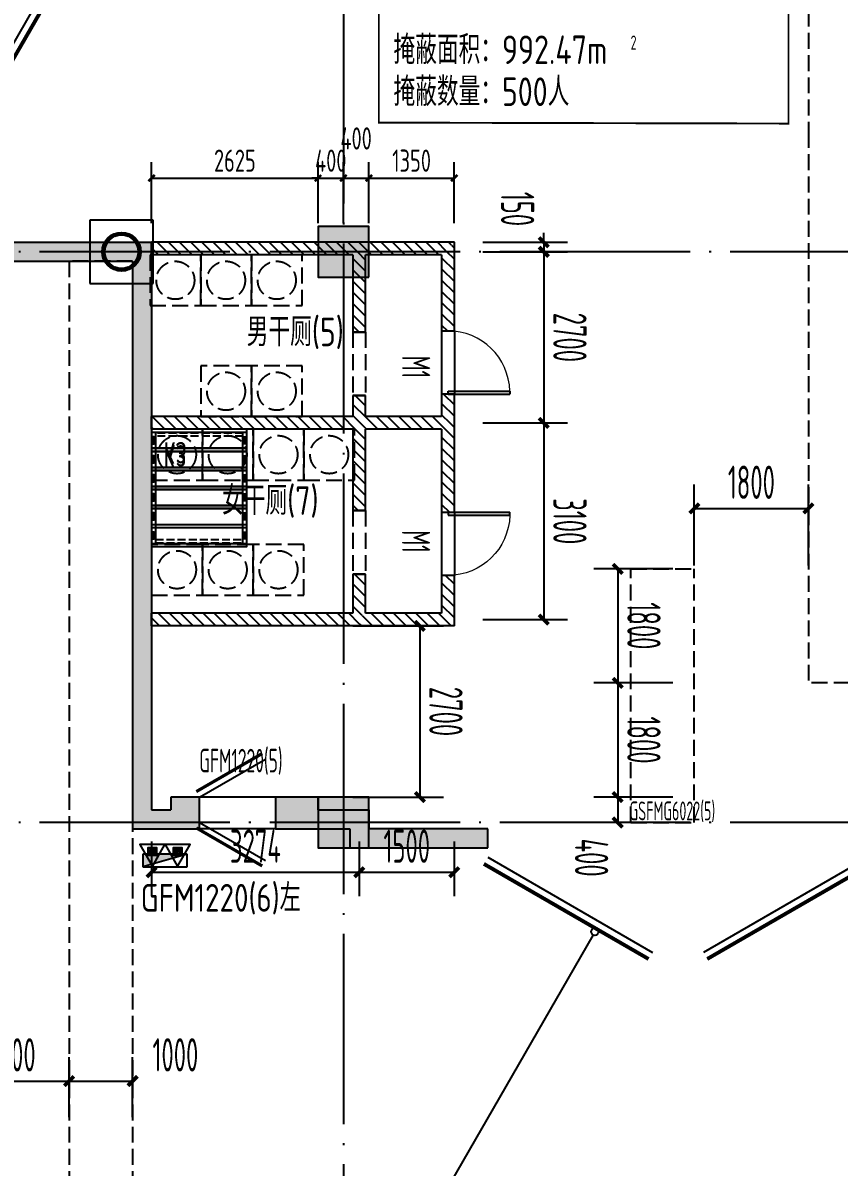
# Model space of a CAD drawing. Extents: x -473190 to 2138458, y -81875 to 2633646.
# Drawn here: x 599632 to 612505, y 66507 to 84552 of the extents above; entities that cross this region are included whole.
import ezdxf

# ---------------------------------------------------------------- set-up
doc = ezdxf.new("R2010")
doc.units = 0
doc.header["$LTSCALE"] = 1000
for name, pattern in [('__DASH', [0.35, 0.25, -0.1]), ('DASH', [0.35, 0.25, -0.1]), ('DOTE', [2.42, 2, -0.2, 0.02, -0.2])]:
    doc.linetypes.add(name, pattern=pattern)
for name, color, linetype in [('A-COLUMN', 2, 'Continuous'), ('AREA', 1, 'Continuous'), ('DIM_IDEN', 3, 'Continuous'), ('DOTE', 1, 'DOTE'), ('PUB_DIM', 3, 'Continuous'), ('PUB_HATCH', 8, 'Continuous'), ('RF-FHM', 4, 'Continuous'), ('RF-FHMBH', 11, 'Continuous'), ('RF-JSK', 9, 'Continuous'), ('RF-KBGQ', 15, 'Continuous'), ('RF-LZSS', 115, 'DASH'), ('RF-M', 4, 'Continuous'), ('RF-MBH', 11, 'Continuous'), ('RF-QT', 30, 'Continuous'), ('RF-ZQT', 2, 'Continuous'), ('S-柱', 51, 'Continuous'), ('S-柱-填充', 8, 'Continuous'), ('W-EQUIP_消火栓', 7, 'Continuous'), ('W-EQUIP_灭火器', 7, 'Continuous'), ('WINDOW', 4, 'Continuous'), ('索引线', 252, 'Continuous')]:
    doc.layers.add(name, color=color, linetype=linetype)
doc.layers.add('RF-WZ', color=110, linetype='Continuous', lineweight=0)
doc.styles.add('_TCH_DIM_T3', font='tssdeng.shx', dxfattribs={"width": 0.564706, "bigfont": '@@@tssdchn.shx'})
doc.styles.add('_TCH_WINDOW', font='tssdeng.shx', dxfattribs={"width": 0.8, "height": 3.5, "bigfont": 'tssdchn.shx'})
doc.styles.add('TH-STYLE3_T3', font='tssdeng.shx', dxfattribs={"width": 0.7, "bigfont": 'tssdchn.shx'})
doc.styles.add('TYDG_01', font='', dxfattribs={"width": 0.8})
doc.styles.add('TYDG_02', font='TSSDENG', dxfattribs={"width": 0.8, "bigfont": 'TSSDCHN'})
doc.styles.get('TYDG_01').set_extended_font_data('SimSun')
doc.dimstyles.new('_TCH_ARCH&&100', dxfattribs={"dimtxt": 350, "dimasz": 100, "dimexe": 250, "dimexo": 300, "dimgap": 100, "dimtad": 1, "dimdec": 0, "dimzin": 0, "dimdsep": 46, "dimtxsty": 'TH-STYLE3_T3', "dimblk": 'ARCHTICK', "dimcen": 0.09, "dimclrt": 7, "dimazin": 2, "dimtfac": 1, "dimtdec": 0, "dimtix": 1, "dimtmove": 2, "dimatfit": 3, "dimfxl": 0, "dimtolj": 1, "dimtzin": 0, "dimarcsym": 0})
doc.dimstyles.new('_TCH_ARCH&&150', dxfattribs={"dimtxt": 525, "dimasz": 150, "dimexe": 375, "dimexo": 450, "dimgap": 150, "dimtad": 1, "dimdec": 0, "dimzin": 0, "dimdsep": 46, "dimtxsty": '_TCH_DIM_T3', "dimblk": 'ARCHTICK', "dimcen": 0.09, "dimclrt": 7, "dimazin": 2, "dimtfac": 1, "dimtdec": 0, "dimtix": 1, "dimtmove": 2, "dimatfit": 3, "dimfxl": 0, "dimtolj": 1, "dimtzin": 0, "dimarcsym": 0})
pattern_1 = [(45, (-477544.96, -71535.93), (-88.388383, 88.388383), [])]

# ---------------------------------------------------------------- blocks, each defined once
blk = doc.blocks.new('A$C7EFF042E')
at = {"layer": 'A-COLUMN', "color": 6}
for p, q in [((39750, -65750), (38750, -65750)), ((38750, -65750), (38750, -66750)), ((39750, -66750), (39750, -65750)), ((38750, -66750), (39750, -66750))]:
    blk.add_line(p, q, dxfattribs=at)
at = {"layer": 'S-柱', "color": 6, "lineweight": 35}
blk.add_circle((39250, -66250), 300, dxfattribs=at)
blk.add_circle((39250, -66250), 300, dxfattribs=at)
at = {"layer": 'S-柱-填充', "color": 6, "lineweight": 35}
blk.add_lwpolyline([(38980, -66250, -1), (39520, -66250, -1)], format="xyb", close=True, dxfattribs=at)
blk = doc.blocks.new('A$C4F5A101F')
at = {"layer": 'DOTE', "color": 16, "linetype": 'DOTE', "ltscale": 1.5}
for p, q in [((-124989.7, 16373.7), (-124989.7, -213765.2)), ((-39660.8, -74507.4), (-168489.7, -74507.4))]:
    blk.add_line(p, q, dxfattribs=at)
at = {"layer": 'DOTE', "color": 127, "linetype": 'DOTE', "ltscale": 1.5}
blk.add_line((-39660.8, -83507.4), (-168489.7, -83507.4), dxfattribs=at)
blk = doc.blocks.new('k3')
at = {"layer": 'RF-JSK'}
for p, q in [((107382, 83634), (107382, 83574)), ((108862, 83634), (108862, 83574)), ((107382, 83334), (107382, 83274)), ((108862, 83334), (108862, 83274)), ((107382, 83034), (107382, 82974)), ((108862, 83034), (108862, 82974)), ((107382, 82734), (107382, 82674)), ((108862, 82734), (108862, 82674)), ((107382, 82434), (107382, 82374)), ((108862, 82434), (108862, 82374)), ((107382, 82134), (107382, 82074)), ((108862, 82134), (108862, 82074))]:
    blk.add_line(p, q, dxfattribs=at)
for points in [[(107372, 83754), (108872, 83754), (108872, 81954), (107372, 81954), (107372, 83754)], [(107372, 83634), (107372, 83754), (108872, 83754), (108872, 83634)], [(107372, 83634), (107412, 83634), (107412, 83574), (107372, 83574)], [(108872, 83574), (108872, 83154), (107372, 83154), (107372, 83574)], [(108872, 83634), (108832, 83634), (108832, 83574), (108872, 83574)], [(107372, 83334), (107372, 83454), (108872, 83454), (108872, 83334)], [(107372, 83334), (107412, 83334), (107412, 83274), (107372, 83274)], [(108872, 83334), (108832, 83334), (108832, 83274), (108872, 83274)], [(107372, 83034), (107372, 83154), (108872, 83154), (108872, 83034)], [(107372, 83034), (107412, 83034), (107412, 82974), (107372, 82974)], [(108872, 83034), (108832, 83034), (108832, 82974), (108872, 82974)], [(108872, 82974), (108872, 82854), (107372, 82854), (107372, 82974)], [(107372, 82734), (107372, 82854), (108872, 82854), (108872, 82734)], [(107372, 82734), (107412, 82734), (107412, 82674), (107372, 82674)], [(108872, 82674), (108872, 82554), (107372, 82554), (107372, 82674)], [(108872, 82734), (108832, 82734), (108832, 82674), (108872, 82674)], [(107372, 82434), (107372, 82554), (108872, 82554), (108872, 82434)], [(107372, 82434), (107412, 82434), (107412, 82374), (107372, 82374)], [(108872, 82374), (108872, 82254), (107372, 82254), (107372, 82374)], [(108872, 82434), (108832, 82434), (108832, 82374), (108872, 82374)], [(107372, 82134), (107372, 82254), (108872, 82254), (108872, 82134)], [(107372, 82134), (107412, 82134), (107412, 82074), (107372, 82074)], [(108872, 82134), (108832, 82134), (108832, 82074), (108872, 82074)], [(108872, 82074), (108872, 81954), (107372, 81954), (107372, 82074)]]:
    blk.add_lwpolyline(points, dxfattribs=at)
at = {"layer": 'RF-JSK', "linetype": '__DASH', "ltscale": 0.5}
blk.add_lwpolyline([(107432, 83694), (108812, 83694), (108812, 82014), (107432, 82014)], close=True, dxfattribs=at)
at = {"layer": 'RF-JSK', "color": 110, "style": 'TYDG_01', "width": 0.8}
blk.add_text('K3', height=339.9, dxfattribs=at).set_placement((107560, 82158))
blk = doc.blocks.new('A$C0CD21B15')
at = {"layer": 'AREA', "linetype": 'ByBlock', "xscale": -1, "rotation": 180}
blk.add_blockref('k3', (-107372, 83694), dxfattribs=at)
blk = doc.blocks.new('$DorLib2D$00000192')
at = {"color": 0}
blk.add_line((-0.5, 0.125), (0.366, 0.625), dxfattribs=at)
at = {"color": 0, "const_width": 0.0417}
blk.add_lwpolyline([(-0.542, 0.197), (0.324, 0.697)], dxfattribs=at)
blk = doc.blocks.new('$DorLib2D$00000211')
at = {"color": 0}
for p, q in [((-0.5, 0.05), (-0.067, 0.3)), ((0.5, 0.05), (0.067, 0.3))]:
    blk.add_line(p, q, dxfattribs=at)
at = {"color": 0, "const_width": 0.01}
for points in [[(-0.51, 0.0673), (-0.077, 0.3173)], [(0.51, 0.0673), (0.077, 0.3173)]]:
    blk.add_lwpolyline(points, dxfattribs=at)
blk = doc.blocks.new('rfk')
at = {"layer": 'PUB_HATCH'}
for points in [[(483048.2, -734610.2), (482748.2, -734910.2), (485923.2, -734910.2), (486223.2, -734610.2)], [(486223.2, -734610.2), (485923.2, -734910.2), (485923.2, -743860.2), (486223.2, -743560.2)], [(486528.2, -743860.2), (486978.2, -743860.2), (486978.2, -743360.2), (486528.2, -743360.2)], [(488848.2, -743360.2), (488178.2, -743360.2), (488178.2, -743860.2), (488848.2, -743860.2)], [(486223.2, -743560.2), (485923.2, -743860.2), (486528.2, -743860.2), (486528.2, -743560.2)], [(488848.2, -743560.2), (488848.2, -743860.2), (489348.2, -743860.2), (489648.2, -743560.2)], [(489648.2, -743560.2), (489348.2, -743860.2), (489348.2, -744160.2), (489648.2, -743860.2)], [(489348.2, -744160.2), (491523.2, -744160.2), (491523.2, -743860.2), (489648.2, -743860.2)]]:
    blk.add_hatch(color=256, dxfattribs=at).paths.add_polyline_path(points)
at = {"layer": 'RF-M'}
for p, q in [((488178.2, -743360.2), (486978.2, -743360.2)), ((488178.2, -743860.2), (486978.2, -743860.2))]:
    blk.add_line(p, q, dxfattribs=at)
at = {"layer": 'RF-QT'}
for p, q in [((483048.2, -734610.2), (486223.2, -734610.2)), ((486223.2, -734610.2), (486223.2, -743560.2)), ((482748.2, -734910.2), (485923.2, -734910.2)), ((485923.2, -734910.2), (485923.2, -743860.2)), ((486978.2, -743360.2), (486528.2, -743360.2)), ((486528.2, -743360.2), (486528.2, -743560.2)), ((486978.2, -743860.2), (486978.2, -743360.2)), ((488848.2, -743360.2), (488178.2, -743360.2)), ((488178.2, -743360.2), (488178.2, -743860.2)), ((488848.2, -743560.2), (488848.2, -743360.2)), ((486223.2, -743560.2), (486528.2, -743560.2)), ((488848.2, -743560.2), (489648.2, -743560.2)), ((489648.2, -743560.2), (489648.2, -743860.2)), ((485923.2, -743860.2), (486528.2, -743860.2)), ((486528.2, -743860.2), (486978.2, -743860.2)), ((488178.2, -743860.2), (488848.2, -743860.2)), ((488848.2, -743860.2), (489348.2, -743860.2)), ((489348.2, -743860.2), (489348.2, -744160.2)), ((491523.2, -743860.2), (489648.2, -743860.2)), ((491523.2, -744160.2), (491523.2, -743860.2)), ((489348.2, -744160.2), (491523.2, -744160.2))]:
    blk.add_line(p, q, dxfattribs=at)
at = {"layer": 'RF-JSK', "ltscale": 1000}
blk.add_blockref('A$C0CD21B15', (486223.6, -739350.2), dxfattribs=at)
at = {"layer": 'RF-M'}
ref = blk.add_blockref('$DorLib2D$00000211', (482898.2, -729940.2), dxfattribs=dict(at, xscale=-6000, yscale=-6000, zscale=300, rotation=90))
ref.add_attrib('A', 'GSFMG6022(5)', (482267, -730702.7), dxfattribs={"layer": 'RF-MBH', "height": 297.5, "rotation": 90, "style": '_TCH_WINDOW', "width": 0.564706})
at = {"layer": 'RF-M', "xscale": 1200, "yscale": 1200, "zscale": -1200}
blk.add_blockref('$DorLib2D$00000192', (487578.2, -743510.2), dxfattribs=at)
at = {"layer": 'RF-M'}
ref = blk.add_blockref('$DorLib2D$00000211', (494523.2, -744010.2), dxfattribs=dict(at, xscale=-6000, yscale=-6000, zscale=300, rotation=4.519367790689475e-09))
ref.add_attrib('A', 'GSFMG6022(5)', (493760.7, -743727.2), dxfattribs={"layer": 'RF-MBH', "height": 297.5, "rotation": 0, "style": '_TCH_WINDOW', "width": 0.564706})
ref = blk.add_blockref('$DorLib2D$00000192', (487578.2, -743610.2), dxfattribs=dict(at, xscale=-1200, yscale=1200, zscale=500, rotation=180.000000000023))
ref.add_attrib('A', 'GFM1220(6)左', (486050.6, -745167.9), dxfattribs={"layer": 'RF-MBH', "height": 437.5, "style": '_TCH_WINDOW', "width": 0.8})
at = {"layer": 'RF-MBH', "style": '_TCH_WINDOW', "width": 0.564706}
blk.add_text('GFM1220(5)', height=371.88, dxfattribs=at).set_placement((486973.7, -742971.2))
blk = doc.blocks.new('$TwtSys$00000434')
for p, q in [((-0.5, 0.5), (-0.5, -0.5)), ((-0.5, -0.5), (0.5, 0.5)), ((0.5, 0.5), (-0.5, 0.5)), ((0.5, -0.5), (0.5, 0.5)), ((-0.5, -0.5), (0.5, -0.5))]:
    blk.add_line(p, q)
blk.add_solid([(0.5, -0.5), (0.5, 0.5), (-0.5, -0.5)])
blk = doc.blocks.new('$TwtSys$00000546')
h = blk.add_hatch()
h.set_pattern_fill('ANSI31', color=256, scale=200, style=0)
h.set_pattern_definition([(45, (-38543.802, -6670.83), (-17.67767, 17.67767), [])])
h.paths.add_polyline_path([(-65, 174), (65, 174), (65, 44), (-65, 44)])
for points in [[(0, 344), (-198, 0), (198, 0)], [(-65, 174), (65, 174), (65, 44), (-65, 44)]]:
    blk.add_lwpolyline(points, close=True)
blk = doc.blocks.new('_ArchTick')
at = {"color": 0, "linetype": 'ByBlock', "const_width": 0.4}
blk.add_lwpolyline([(-0.5, -0.5), (0.5, 0.5)], dxfattribs=at)
blk = doc.blocks.new('*D5704')
at = {"layer": 'Defpoints', "color": 0, "transparency": 16777216}
for p in [(-238222, -179424), (-236869, -179424), (-236869, -181224)]:
    blk.add_point(p, dxfattribs=at)
at = {"layer": 'PUB_DIM', "color": 0, "lineweight": -2, "transparency": 16777216}
for p, q in [((-237319, -179424), (-238597, -179424)), ((-238222, -181224), (-238222, -179424)), ((-237319, -181224), (-238597, -181224))]:
    blk.add_line(p, q, dxfattribs=at)
at = {"layer": 'PUB_DIM', "color": 0, "lineweight": -2, "transparency": 16777216, "xscale": 150, "yscale": 150, "zscale": 150}
for p, rotation in [((-238222, -179424), 90), ((-238222, -181224), 270)]:
    blk.add_blockref('_ArchTick', p, dxfattribs=dict(at, rotation=rotation))
at = {"layer": 'PUB_DIM', "color": 7, "transparency": 16777216, "insert": (-238634, -180324), "char_height": 525, "attachment_point": 5, "rotation": 90, "style": '_TCH_DIM_T3'}
blk.add_mtext('\\A1;1800', dxfattribs=at)
blk = doc.blocks.new('$DorLib2D$00000001')
for p, q in [((0.45, 0.975), (0.5, 0.975)), ((0.45, 0), (0.45, 0.975)), ((0.5, 0), (0.5, 0.975)), ((0.5, 0), (0.45, 0))]:
    blk.add_line(p, q)
at = {"lineweight": 13}
blk.add_arc((0.475, 0), 0.975, 91.4693, 180, dxfattribs=at)
blk = doc.blocks.new('*D5709')
at = {"layer": 'Defpoints', "color": 0, "transparency": 16777216}
for p in [(-242269, -183598), (-242419, -185009), (-242269, -185009)]:
    blk.add_point(p, dxfattribs=at)
at = {"layer": 'PUB_DIM', "color": 0, "lineweight": -2, "transparency": 16777216}
for p, q in [((-242419, -184559), (-242419, -183223)), ((-242269, -184559), (-242269, -183223)), ((-242419, -183598), (-242569, -183598)), ((-242419, -183598), (-242269, -183598)), ((-242269, -183598), (-242119, -183598))]:
    blk.add_line(p, q, dxfattribs=at)
at = {"layer": 'PUB_DIM', "color": 0, "lineweight": -2, "transparency": 16777216, "xscale": 150, "yscale": 150, "zscale": 150}
blk.add_blockref('_ArchTick', (-242419, -183598), dxfattribs=at)
at = {"layer": 'PUB_DIM', "color": 0, "lineweight": -2, "transparency": 16777216, "xscale": 150, "yscale": 150, "zscale": 150, "rotation": 180}
blk.add_blockref('_ArchTick', (-242269, -183598), dxfattribs=at)
at = {"layer": 'PUB_DIM', "color": 7, "transparency": 16777216, "insert": (-242944, -184011), "char_height": 525, "attachment_point": 5, "style": '_TCH_DIM_T3'}
blk.add_mtext('\\A1;150', dxfattribs=at)
blk = doc.blocks.new('*D5710')
at = {"layer": 'Defpoints', "color": 0, "transparency": 16777216}
for p in [(-239569, -183598), (-242269, -185009), (-239569, -185009)]:
    blk.add_point(p, dxfattribs=at)
at = {"layer": 'PUB_DIM', "color": 0, "lineweight": -2, "transparency": 16777216}
for p, q in [((-242269, -184559), (-242269, -183223)), ((-239569, -184559), (-239569, -183223)), ((-242269, -183598), (-239569, -183598))]:
    blk.add_line(p, q, dxfattribs=at)
at = {"layer": 'PUB_DIM', "color": 0, "lineweight": -2, "transparency": 16777216, "xscale": 150, "yscale": 150, "zscale": 150, "rotation": 180}
blk.add_blockref('_ArchTick', (-242269, -183598), dxfattribs=at)
at = {"layer": 'PUB_DIM', "color": 0, "lineweight": -2, "transparency": 16777216, "xscale": 150, "yscale": 150, "zscale": 150}
blk.add_blockref('_ArchTick', (-239569, -183598), dxfattribs=at)
at = {"layer": 'PUB_DIM', "color": 7, "transparency": 16777216, "insert": (-240919, -183186), "char_height": 525, "attachment_point": 5, "style": '_TCH_DIM_T3'}
blk.add_mtext('\\A1;2700', dxfattribs=at)
blk = doc.blocks.new('*D5711')
at = {"layer": 'Defpoints', "color": 0, "transparency": 16777216}
for p in [(-236469, -183598), (-239569, -185009), (-236469, -185009)]:
    blk.add_point(p, dxfattribs=at)
at = {"layer": 'PUB_DIM', "color": 0, "lineweight": -2, "transparency": 16777216}
for p, q in [((-239569, -184559), (-239569, -183223)), ((-236469, -184559), (-236469, -183223)), ((-239569, -183598), (-236469, -183598))]:
    blk.add_line(p, q, dxfattribs=at)
at = {"layer": 'PUB_DIM', "color": 0, "lineweight": -2, "transparency": 16777216, "xscale": 150, "yscale": 150, "zscale": 150, "rotation": 180}
blk.add_blockref('_ArchTick', (-239569, -183598), dxfattribs=at)
at = {"layer": 'PUB_DIM', "color": 0, "lineweight": -2, "transparency": 16777216, "xscale": 150, "yscale": 150, "zscale": 150}
blk.add_blockref('_ArchTick', (-236469, -183598), dxfattribs=at)
at = {"layer": 'PUB_DIM', "color": 7, "transparency": 16777216, "insert": (-238019, -183186), "char_height": 525, "attachment_point": 5, "style": '_TCH_DIM_T3'}
blk.add_mtext('\\A1;3100', dxfattribs=at)
blk = doc.blocks.new('*D5712')
at = {"layer": 'Defpoints', "color": 0, "transparency": 16777216}
for p in [(-233419, -186509), (-232483, -186509), (-233419, -189783)]:
    blk.add_point(p, dxfattribs=at)
at = {"layer": 'PUB_DIM', "color": 0, "lineweight": -2, "transparency": 16777216}
for p, q in [((-232969, -186509), (-232108, -186509)), ((-232483, -189783), (-232483, -186509)), ((-232969, -189783), (-232108, -189783))]:
    blk.add_line(p, q, dxfattribs=at)
at = {"layer": 'PUB_DIM', "color": 0, "lineweight": -2, "transparency": 16777216, "xscale": 150, "yscale": 150, "zscale": 150}
for p, rotation in [((-232483, -186509), 90), ((-232483, -189783), 270)]:
    blk.add_blockref('_ArchTick', p, dxfattribs=dict(at, rotation=rotation))
at = {"layer": 'PUB_DIM', "color": 7, "transparency": 16777216, "insert": (-232895, -188146), "char_height": 525, "attachment_point": 5, "rotation": 90, "style": '_TCH_DIM_T3'}
blk.add_mtext('\\A1;3274', dxfattribs=at)
blk = doc.blocks.new('*D5713')
at = {"layer": 'Defpoints', "color": 0, "transparency": 16777216}
for p in [(-233419, -185009), (-232483, -185009), (-233419, -186509)]:
    blk.add_point(p, dxfattribs=at)
at = {"layer": 'PUB_DIM', "color": 0, "lineweight": -2, "transparency": 16777216}
for p, q in [((-232969, -185009), (-232108, -185009)), ((-232483, -186509), (-232483, -185009)), ((-232969, -186509), (-232108, -186509))]:
    blk.add_line(p, q, dxfattribs=at)
at = {"layer": 'PUB_DIM', "color": 0, "lineweight": -2, "transparency": 16777216, "xscale": 150, "yscale": 150, "zscale": 150}
for p, rotation in [((-232483, -185009), 90), ((-232483, -186509), 270)]:
    blk.add_blockref('_ArchTick', p, dxfattribs=dict(at, rotation=rotation))
at = {"layer": 'PUB_DIM', "color": 7, "transparency": 16777216, "insert": (-232895, -185759), "char_height": 525, "attachment_point": 5, "rotation": 90, "style": '_TCH_DIM_T3'}
blk.add_mtext('\\A1;1500', dxfattribs=at)
blk = doc.blocks.new('*D5723')
at = {"layer": 'Defpoints', "color": 0, "transparency": 16777216}
for p in [(-233669, -181115), (-233269, -181115), (-233269, -182432)]:
    blk.add_point(p, dxfattribs=at)
at = {"layer": 'PUB_DIM', "color": 0, "lineweight": -2, "transparency": 16777216}
for p, q in [((-233669, -181565), (-233669, -182807)), ((-233269, -181565), (-233269, -182807)), ((-233669, -182432), (-233269, -182432))]:
    blk.add_line(p, q, dxfattribs=at)
at = {"layer": 'PUB_DIM', "color": 0, "lineweight": -2, "transparency": 16777216, "xscale": 150, "yscale": 150, "zscale": 150, "rotation": 180}
blk.add_blockref('_ArchTick', (-233669, -182432), dxfattribs=at)
at = {"layer": 'PUB_DIM', "color": 0, "lineweight": -2, "transparency": 16777216, "xscale": 150, "yscale": 150, "zscale": 150}
blk.add_blockref('_ArchTick', (-233269, -182432), dxfattribs=at)
at = {"layer": 'PUB_DIM', "color": 7, "transparency": 16777216, "insert": (-232714, -182844), "char_height": 525, "attachment_point": 5, "style": '_TCH_DIM_T3'}
blk.add_mtext('\\A1;400', dxfattribs=at)
blk = doc.blocks.new('*D5724')
at = {"layer": 'Defpoints', "color": 0, "transparency": 16777216}
for p in [(-235469, -181115), (-233669, -181115), (-233669, -182432)]:
    blk.add_point(p, dxfattribs=at)
at = {"layer": 'PUB_DIM', "color": 0, "lineweight": -2, "transparency": 16777216}
for p, q in [((-235469, -181565), (-235469, -182807)), ((-233669, -181565), (-233669, -182807)), ((-235469, -182432), (-233669, -182432))]:
    blk.add_line(p, q, dxfattribs=at)
at = {"layer": 'PUB_DIM', "color": 0, "lineweight": -2, "transparency": 16777216, "xscale": 150, "yscale": 150, "zscale": 150, "rotation": 180}
blk.add_blockref('_ArchTick', (-235469, -182432), dxfattribs=at)
at = {"layer": 'PUB_DIM', "color": 0, "lineweight": -2, "transparency": 16777216, "xscale": 150, "yscale": 150, "zscale": 150}
blk.add_blockref('_ArchTick', (-233669, -182432), dxfattribs=at)
at = {"layer": 'PUB_DIM', "color": 7, "transparency": 16777216, "insert": (-234569, -182019), "char_height": 525, "attachment_point": 5, "style": '_TCH_DIM_T3'}
blk.add_mtext('\\A1;1800', dxfattribs=at)
blk = doc.blocks.new('*D5725')
at = {"layer": 'Defpoints', "color": 0, "transparency": 16777216}
for p in [(-237269, -181115), (-235469, -181115), (-235469, -182432)]:
    blk.add_point(p, dxfattribs=at)
at = {"layer": 'PUB_DIM', "color": 0, "lineweight": -2, "transparency": 16777216}
for p, q in [((-237269, -181565), (-237269, -182807)), ((-235469, -181565), (-235469, -182807)), ((-237269, -182432), (-235469, -182432))]:
    blk.add_line(p, q, dxfattribs=at)
at = {"layer": 'PUB_DIM', "color": 0, "lineweight": -2, "transparency": 16777216, "xscale": 150, "yscale": 150, "zscale": 150, "rotation": 180}
blk.add_blockref('_ArchTick', (-237269, -182432), dxfattribs=at)
at = {"layer": 'PUB_DIM', "color": 0, "lineweight": -2, "transparency": 16777216, "xscale": 150, "yscale": 150, "zscale": 150}
blk.add_blockref('_ArchTick', (-235469, -182432), dxfattribs=at)
at = {"layer": 'PUB_DIM', "color": 7, "transparency": 16777216, "insert": (-236369, -182019), "char_height": 525, "attachment_point": 5, "style": '_TCH_DIM_T3'}
blk.add_mtext('\\A1;1800', dxfattribs=at)
blk = doc.blocks.new('*D5729')
at = {"layer": 'Defpoints', "color": 0, "transparency": 16777216}
for p in [(-229191, -191083), (-228169, -191083), (-228169, -192883)]:
    blk.add_point(p, dxfattribs=at)
at = {"layer": 'PUB_DIM', "color": 0, "lineweight": -2, "transparency": 16777216}
for p, q in [((-228619, -191083), (-229566, -191083)), ((-229191, -192883), (-229191, -191083)), ((-228619, -192883), (-229566, -192883))]:
    blk.add_line(p, q, dxfattribs=at)
at = {"layer": 'PUB_DIM', "color": 0, "lineweight": -2, "transparency": 16777216, "xscale": 150, "yscale": 150, "zscale": 150}
for p, rotation in [((-229191, -191083), 90), ((-229191, -192883), 270)]:
    blk.add_blockref('_ArchTick', p, dxfattribs=dict(at, rotation=rotation))
at = {"layer": 'PUB_DIM', "color": 7, "transparency": 16777216, "insert": (-229604, -191983), "char_height": 525, "attachment_point": 5, "rotation": 90, "style": '_TCH_DIM_T3'}
blk.add_mtext('\\A1;1800', dxfattribs=at)
blk = doc.blocks.new('*D5730')
at = {"layer": 'Defpoints', "color": 0, "transparency": 16777216}
for p in [(-229191, -190083), (-228169, -190083), (-228169, -191083)]:
    blk.add_point(p, dxfattribs=at)
at = {"layer": 'PUB_DIM', "color": 0, "lineweight": -2, "transparency": 16777216}
for p, q in [((-228619, -190083), (-229566, -190083)), ((-229191, -191083), (-229191, -190083)), ((-228619, -191083), (-229566, -191083))]:
    blk.add_line(p, q, dxfattribs=at)
at = {"layer": 'PUB_DIM', "color": 0, "lineweight": -2, "transparency": 16777216, "xscale": 150, "yscale": 150, "zscale": 150}
for p, rotation in [((-229191, -190083), 90), ((-229191, -191083), 270)]:
    blk.add_blockref('_ArchTick', p, dxfattribs=dict(at, rotation=rotation))
at = {"layer": 'PUB_DIM', "color": 7, "transparency": 16777216, "insert": (-229604, -189408), "char_height": 525, "attachment_point": 5, "rotation": 90, "style": '_TCH_DIM_T3'}
blk.add_mtext('\\A1;1000', dxfattribs=at)
blk = doc.blocks.new('*D5746')
at = {"layer": 'Defpoints', "color": 0, "transparency": 16777216}
for p in [(-233669, -185553), (-236369, -187061), (-233669, -187061)]:
    blk.add_point(p, dxfattribs=at)
at = {"layer": 'PUB_DIM', "color": 0, "lineweight": -2, "transparency": 16777216}
for p, q in [((-236369, -186611), (-236369, -185178)), ((-233669, -186611), (-233669, -185178)), ((-236369, -185553), (-233669, -185553))]:
    blk.add_line(p, q, dxfattribs=at)
at = {"layer": 'PUB_DIM', "color": 0, "lineweight": -2, "transparency": 16777216, "xscale": 150, "yscale": 150, "zscale": 150, "rotation": 180}
blk.add_blockref('_ArchTick', (-236369, -185553), dxfattribs=at)
at = {"layer": 'PUB_DIM', "color": 0, "lineweight": -2, "transparency": 16777216, "xscale": 150, "yscale": 150, "zscale": 150}
blk.add_blockref('_ArchTick', (-233669, -185553), dxfattribs=at)
at = {"layer": 'PUB_DIM', "color": 7, "transparency": 16777216, "insert": (-235019, -185141), "char_height": 525, "attachment_point": 5, "style": '_TCH_DIM_T3'}
blk.add_mtext('\\A1;2700', dxfattribs=at)
blk = doc.blocks.new('*D5747')
at = {"layer": 'Defpoints', "color": 0, "transparency": 16777216}
for p in [(-243431, -187158), (-242419, -187158), (-242419, -189783)]:
    blk.add_point(p, dxfattribs=at)
at = {"layer": 'PUB_DIM', "color": 0, "lineweight": -2, "transparency": 16777216}
for p, q in [((-242719, -187158), (-243681, -187158)), ((-243431, -189783), (-243431, -187158)), ((-242719, -189783), (-243681, -189783))]:
    blk.add_line(p, q, dxfattribs=at)
at = {"layer": 'PUB_DIM', "color": 0, "lineweight": -2, "transparency": 16777216, "xscale": 100, "yscale": 100, "zscale": 100}
for p, rotation in [((-243431, -187158), 90), ((-243431, -189783), 270)]:
    blk.add_blockref('_ArchTick', p, dxfattribs=dict(at, rotation=rotation))
at = {"layer": 'PUB_DIM', "color": 7, "transparency": 16777216, "insert": (-243706, -188470), "char_height": 350, "attachment_point": 5, "rotation": 90, "style": 'TH-STYLE3_T3'}
blk.add_mtext('\\A1;2625', dxfattribs=at)
blk = doc.blocks.new('*D5748')
at = {"layer": 'Defpoints', "color": 0, "transparency": 16777216}
for p in [(-243431, -186758), (-242419, -186758), (-242419, -187158)]:
    blk.add_point(p, dxfattribs=at)
at = {"layer": 'PUB_DIM', "color": 0, "lineweight": -2, "transparency": 16777216}
for p, q in [((-242719, -186758), (-243681, -186758)), ((-243431, -186758), (-243431, -186658)), ((-243431, -187158), (-243431, -186758)), ((-242719, -187158), (-243681, -187158)), ((-243431, -187158), (-243431, -187258))]:
    blk.add_line(p, q, dxfattribs=at)
at = {"layer": 'PUB_DIM', "color": 0, "lineweight": -2, "transparency": 16777216, "xscale": 100, "yscale": 100, "zscale": 100}
for p, rotation in [((-243431, -186758), 270), ((-243431, -187158), 90)]:
    blk.add_blockref('_ArchTick', p, dxfattribs=dict(at, rotation=rotation))
at = {"layer": 'PUB_DIM', "color": 7, "transparency": 16777216, "insert": (-243706, -186958), "char_height": 350, "attachment_point": 5, "rotation": 90, "style": 'TH-STYLE3_T3'}
blk.add_mtext('\\A1;400', dxfattribs=at)
blk = doc.blocks.new('*D5749')
at = {"layer": 'Defpoints', "color": 0, "transparency": 16777216}
for p in [(-243431, -186358), (-242419, -186358), (-242419, -186758)]:
    blk.add_point(p, dxfattribs=at)
at = {"layer": 'PUB_DIM', "color": 0, "lineweight": -2, "transparency": 16777216}
for p, q in [((-242719, -186358), (-243681, -186358)), ((-243431, -186758), (-243431, -186358)), ((-242719, -186758), (-243681, -186758))]:
    blk.add_line(p, q, dxfattribs=at)
at = {"layer": 'PUB_DIM', "color": 0, "lineweight": -2, "transparency": 16777216, "xscale": 100, "yscale": 100, "zscale": 100}
for p, rotation in [((-243431, -186358), 90), ((-243431, -186758), 270)]:
    blk.add_blockref('_ArchTick', p, dxfattribs=dict(at, rotation=rotation))
at = {"layer": 'PUB_DIM', "color": 7, "transparency": 16777216, "insert": (-244056, -186558), "char_height": 350, "attachment_point": 5, "rotation": 90, "style": 'TH-STYLE3_T3'}
blk.add_mtext('\\A1;400', dxfattribs=at)
blk = doc.blocks.new('*D5750')
at = {"layer": 'Defpoints', "color": 0, "transparency": 16777216}
for p in [(-243431, -185009), (-242419, -185009), (-242419, -186358)]:
    blk.add_point(p, dxfattribs=at)
at = {"layer": 'PUB_DIM', "color": 0, "lineweight": -2, "transparency": 16777216}
for p, q in [((-242719, -185009), (-243681, -185009)), ((-243431, -186358), (-243431, -185009)), ((-242719, -186358), (-243681, -186358))]:
    blk.add_line(p, q, dxfattribs=at)
at = {"layer": 'PUB_DIM', "color": 0, "lineweight": -2, "transparency": 16777216, "xscale": 100, "yscale": 100, "zscale": 100}
for p, rotation in [((-243431, -185009), 90), ((-243431, -186358), 270)]:
    blk.add_blockref('_ArchTick', p, dxfattribs=dict(at, rotation=rotation))
at = {"layer": 'PUB_DIM', "color": 7, "transparency": 16777216, "insert": (-243706, -185683), "char_height": 350, "attachment_point": 5, "rotation": 90, "style": 'TH-STYLE3_T3'}
blk.add_mtext('\\A1;1350', dxfattribs=at)
blk = doc.blocks.new('_FZH')
blk.add_lwpolyline([(-0.5, -0.5), (0.5, -0.5), (0.5, 0.5), (-0.5, 0.5)], close=True)
at = {"layer": 'PUB_HATCH'}
blk.add_solid([(-0.5, -0.5), (0.5, -0.5), (-0.5, 0.5), (0.5, 0.5)], dxfattribs=at)
blk = doc.blocks.new('zsgc')
at = {"layer": 'PUB_HATCH'}
h = blk.add_hatch(dxfattribs=at)
h.set_pattern_fill('普通砖', color=256, scale=50, style=0)
h.set_pattern_definition(pattern_1)
h.paths.add_polyline_path([(-242219.5, -185208.6), (-241022.6, -185208.6), (-241022.6, -185008.6), (-242419.5, -185008.6)])
h = blk.add_hatch(dxfattribs=at)
h.set_pattern_fill('普通砖', color=256, scale=50, style=0)
h.set_pattern_definition(pattern_1)
h.paths.add_polyline_path([(-242219.5, -185208.6), (-242419.5, -185008.6), (-242419.5, -186508.6), (-242286.1, -186508.6), (-242219.5, -186408.6)])
h = blk.add_hatch(dxfattribs=at)
h.set_pattern_fill('普通砖', color=256, scale=50, style=0)
h.set_pattern_definition(pattern_1)
h.paths.add_polyline_path([(-239569.5, -185008.6), (-240022.6, -185008.6), (-240022.6, -185208.6), (-239669.5, -185208.6), (-239569.5, -185141.9)])
h = blk.add_hatch(dxfattribs=at)
h.set_pattern_fill('普通砖', color=256, scale=50, style=0)
h.set_pattern_definition(pattern_1)
h.paths.add_polyline_path([(-239469.5, -185208.6), (-238164.4, -185208.6), (-238164.4, -185008.6), (-239569.5, -185008.6), (-239569.5, -185141.9)])
h = blk.add_hatch(dxfattribs=at)
h.set_pattern_fill('普通砖', color=256, scale=50, style=0)
h.set_pattern_definition(pattern_1)
h.paths.add_polyline_path([(-236369.5, -185008.6), (-237164.4, -185008.6), (-237164.4, -185208.6), (-236569.5, -185208.6)])
h = blk.add_hatch(dxfattribs=at)
h.set_pattern_fill('普通砖', color=256, scale=50, style=0)
h.set_pattern_definition(pattern_1)
h.paths.add_polyline_path([(-236369.5, -185008.6), (-236569.5, -185208.6), (-236569.5, -186408.6), (-236502.8, -186508.6), (-236369.5, -186508.6)])
h = blk.add_hatch(dxfattribs=at)
h.set_pattern_fill('普通砖', color=256, scale=50, style=0)
h.set_pattern_definition(pattern_1)
h.paths.add_polyline_path([(-239569.5, -185141.9), (-239669.5, -185208.6), (-239669.5, -186408.6), (-239569.5, -186508.6), (-239469.5, -186408.6), (-239469.5, -185208.6)])
h = blk.add_hatch(dxfattribs=at)
h.set_pattern_fill('普通砖', color=256, scale=50, style=0)
h.set_pattern_definition(pattern_1)
h.paths.add_polyline_path([(-242286.1, -186508.6), (-242419.5, -186508.6), (-242419.5, -189782.9), (-242219.5, -189782.9), (-242219.5, -186608.6)])
h = blk.add_hatch(dxfattribs=at)
h.set_pattern_fill('普通砖', color=256, scale=50, style=0)
h.set_pattern_definition(pattern_1)
h.paths.add_polyline_path([(-242219.5, -186608.6), (-241001.7, -186608.6), (-241001.7, -186408.6), (-242219.5, -186408.6), (-242286.1, -186508.6)])
h = blk.add_hatch(dxfattribs=at)
h.set_pattern_fill('普通砖', color=256, scale=50, style=0)
h.set_pattern_definition(pattern_1)
h.paths.add_polyline_path([(-239669.5, -186408.6), (-240001.7, -186408.6), (-240001.7, -186608.6), (-239669.5, -186608.6), (-239569.5, -186508.6)])
h = blk.add_hatch(dxfattribs=at)
h.set_pattern_fill('普通砖', color=256, scale=50, style=0)
h.set_pattern_definition(pattern_1)
h.paths.add_polyline_path([(-239569.5, -186508.6), (-239669.5, -186608.6), (-239669.5, -189782.9), (-239469.5, -189782.9), (-239469.5, -186608.6)])
h = blk.add_hatch(dxfattribs=at)
h.set_pattern_fill('普通砖', color=256, scale=50, style=0)
h.set_pattern_definition(pattern_1)
h.paths.add_polyline_path([(-239469.5, -186608.6), (-238186.6, -186608.6), (-238186.6, -186408.6), (-239469.5, -186408.6), (-239569.5, -186508.6)])
h = blk.add_hatch(dxfattribs=at)
h.set_pattern_fill('普通砖', color=256, scale=50, style=0)
h.set_pattern_definition(pattern_1)
h.paths.add_polyline_path([(-236569.5, -186408.6), (-237186.6, -186408.6), (-237186.6, -186608.6), (-236569.5, -186608.6), (-236502.8, -186508.6)])
h = blk.add_hatch(dxfattribs=at)
h.set_pattern_fill('普通砖', color=256, scale=50, style=0)
h.set_pattern_definition(pattern_1)
h.paths.add_polyline_path([(-236502.8, -186508.6), (-236569.5, -186608.6), (-236569.5, -189782.9), (-236369.5, -189782.9), (-236369.5, -186508.6)])
at = {"layer": 'RF-FHM', "linetype": 'Continuous'}
for p, q in [((-241022.6, -185008.6), (-240022.6, -185008.6)), ((-238164.4, -185008.6), (-237164.4, -185008.6)), ((-241022.6, -185208.6), (-240022.6, -185208.6)), ((-238164.4, -185208.6), (-237164.4, -185208.6))]:
    blk.add_line(p, q, dxfattribs=at)
at = {"layer": 'RF-KBGQ', "color": 15, "linetype": 'DASH'}
for p, q in [((-235469.5, -178424.2), (-235469.5, -179424.2)), ((-257969.5, -179424.2), (-244156.1, -179424.2)), ((-244156.1, -179424.2), (-235469.5, -179424.2)), ((-233269.5, -181224.2), (-237269.5, -181224.2)), ((-237269.5, -182224.2), (-237269.5, -181224.2)), ((-233269.5, -182224.2), (-233269.5, -181224.2)), ((-233269.5, -182224.2), (-237269.5, -182224.2)), ((-242119.5, -190082.9), (-226369.5, -190082.9)), ((-242119.5, -190082.9), (-242119.5, -191082.9)), ((-242119.5, -191082.9), (-226369.5, -191082.9))]:
    blk.add_line(p, q, dxfattribs=at)
at = {"layer": 'RF-LZSS', "linetype": 'DASH'}
for points in [[(-238669.5, -186582.5), (-239469.5, -186582.5), (-239469.5, -187382.5), (-238669.5, -187382.5), (-238669.5, -186582.5)], [(-241419.5, -187408.6), (-242219.5, -187408.6), (-242219.5, -188208.6), (-241419.5, -188208.6), (-241419.5, -187408.6)], [(-239669.5, -187408.6), (-240469.5, -187408.6), (-240469.5, -188208.6), (-239669.5, -188208.6), (-239669.5, -187408.6)], [(-238669.5, -187382.5), (-239469.5, -187382.5), (-239469.5, -188182.5), (-238669.5, -188182.5), (-238669.5, -187382.5)], [(-236855.1, -187382.5), (-237655.1, -187382.5), (-237655.1, -188182.5), (-236855.1, -188182.5), (-236855.1, -187382.5)], [(-241419.5, -188208.6), (-242219.5, -188208.6), (-242219.5, -189008.6), (-241419.5, -189008.6), (-241419.5, -188208.6)], [(-239669.5, -188208.6), (-240469.5, -188208.6), (-240469.5, -189008.6), (-239669.5, -189008.6), (-239669.5, -188208.6)], [(-238669.5, -188182.5), (-239469.5, -188182.5), (-239469.5, -188982.5), (-238669.5, -188982.5), (-238669.5, -188182.5)], [(-236855.1, -188182.5), (-237655.1, -188182.5), (-237655.1, -188982.5), (-236855.1, -188982.5), (-236855.1, -188182.5)], [(-241419.5, -189008.6), (-242219.5, -189008.6), (-242219.5, -189808.6), (-241419.5, -189808.6), (-241419.5, -189008.6)], [(-238669.5, -188982.5), (-239469.5, -188982.5), (-239469.5, -189782.5), (-238669.5, -189782.5), (-238669.5, -188982.5)], [(-236855.1, -188982.5), (-237655.1, -188982.5), (-237655.1, -189782.5), (-236855.1, -189782.5), (-236855.1, -188982.5)]]:
    blk.add_lwpolyline(points, dxfattribs=at)
for centre in [(-239069.5, -186982.5), (-239069.5, -187782.5), (-237255.1, -187782.5), (-241819.5, -187808.6), (-240069.5, -187808.6), (-241819.5, -188608.6), (-240069.5, -188608.6), (-239069.5, -188582.5), (-237255.1, -188582.5), (-241819.5, -189408.6), (-239069.5, -189382.5), (-237255.1, -189382.5)]:
    blk.add_circle(centre, 300, dxfattribs=at)
at = {"layer": 'RF-ZQT'}
for p, q in [((-241022.6, -185008.6), (-242419.5, -185008.6)), ((-242419.5, -185008.6), (-242419.5, -186508.6)), ((-241022.6, -185208.6), (-241022.6, -185008.6)), ((-239569.5, -185008.6), (-240022.6, -185008.6)), ((-240022.6, -185008.6), (-240022.6, -185208.6)), ((-238164.4, -185008.6), (-239569.5, -185008.6)), ((-238164.4, -185208.6), (-238164.4, -185008.6)), ((-236369.5, -185008.6), (-237164.4, -185008.6)), ((-237164.4, -185008.6), (-237164.4, -185208.6)), ((-236369.5, -185008.6), (-236369.5, -186508.6)), ((-242219.5, -185208.6), (-241022.6, -185208.6)), ((-242219.5, -185208.6), (-242219.5, -186408.6)), ((-240022.6, -185208.6), (-239669.5, -185208.6)), ((-239669.5, -185208.6), (-239669.5, -186408.6)), ((-239469.5, -185208.6), (-238164.4, -185208.6)), ((-239469.5, -185208.6), (-239469.5, -186408.6)), ((-237164.4, -185208.6), (-236569.5, -185208.6)), ((-236569.5, -185208.6), (-236569.5, -186408.6)), ((-242419.5, -186508.6), (-242419.5, -189782.9)), ((-241001.7, -186408.6), (-242219.5, -186408.6)), ((-241001.7, -186608.6), (-241001.7, -186408.6)), ((-239669.5, -186408.6), (-240001.7, -186408.6)), ((-240001.7, -186408.6), (-240001.7, -186608.6)), ((-238186.6, -186408.6), (-239469.5, -186408.6)), ((-238186.6, -186608.6), (-238186.6, -186408.6)), ((-236569.5, -186408.6), (-237186.6, -186408.6)), ((-237186.6, -186408.6), (-237186.6, -186608.6)), ((-236369.5, -186508.6), (-236369.5, -189782.9)), ((-242219.5, -186608.6), (-241001.7, -186608.6)), ((-242219.5, -186608.6), (-242219.5, -189782.9)), ((-240001.7, -186608.6), (-239669.5, -186608.6)), ((-239669.5, -186608.6), (-239669.5, -189782.9)), ((-239469.5, -186608.6), (-238186.6, -186608.6)), ((-239469.5, -186608.6), (-239469.5, -189782.9)), ((-237186.6, -186608.6), (-236569.5, -186608.6)), ((-236569.5, -186608.6), (-236569.5, -189782.9)), ((-242219.5, -189782.9), (-242419.5, -189782.9)), ((-239469.5, -189782.9), (-239669.5, -189782.9)), ((-236369.5, -189782.9), (-236569.5, -189782.9))]:
    blk.add_line(p, q, dxfattribs=at)
at = {"layer": 'WINDOW', "linetype": 'DASH'}
for p, q in [((-241001.7, -186408.6), (-241001.7, -186608.6)), ((-240001.7, -186608.6), (-240001.7, -186408.6)), ((-238186.6, -186408.6), (-238186.6, -186608.6)), ((-237186.6, -186608.6), (-237186.6, -186408.6))]:
    blk.add_line(p, q, dxfattribs=at)
at = {"layer": 'WINDOW', "linetype": '__DASH'}
for p, q in [((-241001.7, -186408.6, 800), (-240001.7, -186408.6, 800)), ((-238186.6, -186408.6), (-237186.6, -186408.6)), ((-241001.7, -186608.6, 800), (-240001.7, -186608.6, 800)), ((-238186.6, -186608.6), (-237186.6, -186608.6))]:
    blk.add_line(p, q, dxfattribs=at)
at = {"ltscale": 1000, "rotation": 90}
blk.add_blockref('A$C0CD21B15', (-237729.5, -189782.5), dxfattribs=at)
at = {"layer": 'RF-FHM', "linetype": 'Continuous'}
ref = blk.add_blockref('$DorLib2D$00000001', (-240522.6, -185108.6), dxfattribs=dict(at, xscale=1000, yscale=1000, zscale=200, rotation=359.9999986269913))
ref.add_attrib('A', 'M1', (-240630, -185835.6), dxfattribs={"layer": 'RF-FHMBH', "linetype": 'Continuous', "height": 446.25, "rotation": 360, "style": '_TCH_WINDOW', "width": 0.564706})
ref = blk.add_blockref('$DorLib2D$00000001', (-237664.4, -185108.6), dxfattribs=dict(at, xscale=-1000, yscale=1000, zscale=200, rotation=359.9999986269822))
ref.add_attrib('A', 'M1', (-237876.9, -185835.6), dxfattribs={"layer": 'RF-FHMBH', "linetype": 'Continuous', "height": 446.25, "rotation": 360, "style": '_TCH_WINDOW', "width": 0.564706})
at = {"layer": 'W-EQUIP_消火栓', "xscale": 700, "yscale": 200, "zscale": 700, "rotation": 270}
blk.add_blockref('$TwtSys$00000434', (-232669.5, -189572.2), dxfattribs=at)
at = {"layer": 'W-EQUIP_灭火器', "rotation": 270}
for p in [(-232919.5, -189373.9), (-232919.5, -189770.6)]:
    blk.add_blockref('$TwtSys$00000546', p, dxfattribs=at)
at = {"layer": 'RF-WZ', "style": 'TYDG_02', "width": 0.8}
for s, p in [('男干厕(5)', (-240779.5, -188282.9)), ('女干厕(7)', (-238119.8, -188672))]:
    blk.add_text(s, height=450, rotation=90, dxfattribs=at).set_placement(p)
at = {"layer": 'PUB_DIM'}
for p1, p2, distance, dimstyle, picture, middle in [((-236869.5, -181224.2), (-236869.5, -179424.2), 1352.1, '_TCH_ARCH&&150', '*D5704', (-238634.1, -180324.2)), ((-237269.5, -181115.3), (-235469.5, -181115.3), -1316.4, '_TCH_ARCH&&150', '*D5725', (-236369.5, -182019.2)), ((-235469.5, -181115.3), (-233669.5, -181115.3), -1316.4, '_TCH_ARCH&&150', '*D5724', (-234569.5, -182019.2)), ((-242269.5, -185008.6), (-239569.5, -185008.6), 1410.4, '_TCH_ARCH&&150', '*D5710', (-240919.5, -183185.6)), ((-239569.5, -185008.6), (-236469.5, -185008.6), 1410.4, '_TCH_ARCH&&150', '*D5711', (-238019.5, -183185.6)), ((-236369.5, -187061.5), (-233669.5, -187061.5), 1508.1, '_TCH_ARCH&&150', '*D5746', (-235019.5, -185140.9)), ((-233419.5, -186508.6), (-233419.5, -185008.6), -936.9, '_TCH_ARCH&&150', '*D5713', (-232895.1, -185758.6)), ((-242419.5, -187157.9), (-242419.5, -186757.9), 1011.5, '_TCH_ARCH&&100', '*D5748', (-243705.9, -186957.9)), ((-233419.5, -189782.9), (-233419.5, -186508.6), -936.9, '_TCH_ARCH&&150', '*D5712', (-232895.1, -188145.7)), ((-242419.5, -189782.9), (-242419.5, -187157.9), 1011.5, '_TCH_ARCH&&100', '*D5747', (-243705.9, -188470.4)), ((-228169.5, -192882.9), (-228169.5, -191082.9), 1022, '_TCH_ARCH&&150', '*D5729', (-229603.9, -191982.9))]:
    dim = blk.add_aligned_dim(p1=p1, p2=p2, distance=distance, dimstyle=dimstyle, dxfattribs=at)
    dim.commit()
    dim.dimension.update_dxf_attribs({"geometry": picture, "text_midpoint": middle})
for base, p1, p2, angle, dimstyle, picture, middle in [((-233269.5, -182431.7), (-233669.5, -181115.3), (-233269.5, -181115.3), 0, '_TCH_ARCH&&150', '*D5723', (-232714.5, -182844.2)), ((-242269.5, -183598.1), (-242419.5, -185008.6), (-242269.5, -185008.6), 360, '_TCH_ARCH&&150', '*D5709', (-242944.5, -184010.6)), ((-243430.9, -186357.9), (-242419.5, -186757.9), (-242419.5, -186357.9), 90, '_TCH_ARCH&&100', '*D5749', (-244055.9, -186557.9)), ((-229191.4, -190082.9), (-228169.5, -191082.9), (-228169.5, -190082.9), 90, '_TCH_ARCH&&150', '*D5730', (-229603.9, -189407.9))]:
    dim = blk.add_linear_dim(base=base, p1=p1, p2=p2, angle=angle, dimstyle=dimstyle, dxfattribs=at)
    dim.commit()
    dim.dimension.update_dxf_attribs({"geometry": picture, "text_midpoint": middle, "dimtype": 161})
dim = blk.add_aligned_dim(p1=(-242419.5, -186357.9), p2=(-242419.5, -185008.6), distance=1011.5, text='1350', dimstyle='_TCH_ARCH&&100', dxfattribs=at)
dim.commit()
dim.dimension.update_dxf_attribs({"geometry": '*D5750', "text_midpoint": (-243705.9, -185683.2)})

msp = doc.modelspace()

# ---------------------------------------------------------------- linework, layer by layer
at = {"layer": 'DIM_IDEN'}
msp.add_line((608623.6, 70169.1), (606097.4, 65785.8), dxfattribs=at)
msp.add_circle((608652.7, 70219.5), 58.2, dxfattribs=at)
at = {"layer": 'RF-WZ', "linetype": '__DASH', "ltscale": 1.5, "const_width": 30}
msp.add_lwpolyline([(605246, 86578.7), (611707.5, 86578.7), (611707.5, 82963.7), (605246, 82978.7), (605246, 86578.7)], dxfattribs=at)

# ---------------------------------------------------------------- block references
at = {"rotation": 270}
msp.add_blockref('zsgc', (791445.2, -161327.1), dxfattribs=at)
at = {"layer": 'A-COLUMN', "xscale": 800, "yscale": 800, "zscale": 800, "rotation": 90}
for p in [(604687.2, 80942.4), (604687.2, 71942.4)]:
    msp.add_blockref('_FZH', p, dxfattribs=at)
at = {"layer": 'RF-QT'}
for name, p in [('A$C4F5A101F', (729676.9, 155449.8)), ('A$C7EFF042E', (561937.2, 147192.4))]:
    msp.add_blockref(name, p, dxfattribs=at)
at = {"layer": '索引线'}
msp.add_blockref('rfk', (115439, 815702.6), dxfattribs=at)

# ---------------------------------------------------------------- texts
at = {"layer": 'RF-WZ', "style": 'TYDG_02'}
for s, height, width, p in [('掩蔽面积：992.47m', 450, 0.8, (605477.7, 83902.7)), ('2', 225, 0.64, (609216.1, 84127.7)), ('掩蔽数量：500人', 450, 0.8, (605477.7, 83241.2))]:
    msp.add_text(s, height=height, dxfattribs=dict(at, width=width)).set_placement(p)

doc.saveas('drawing.dxf')
